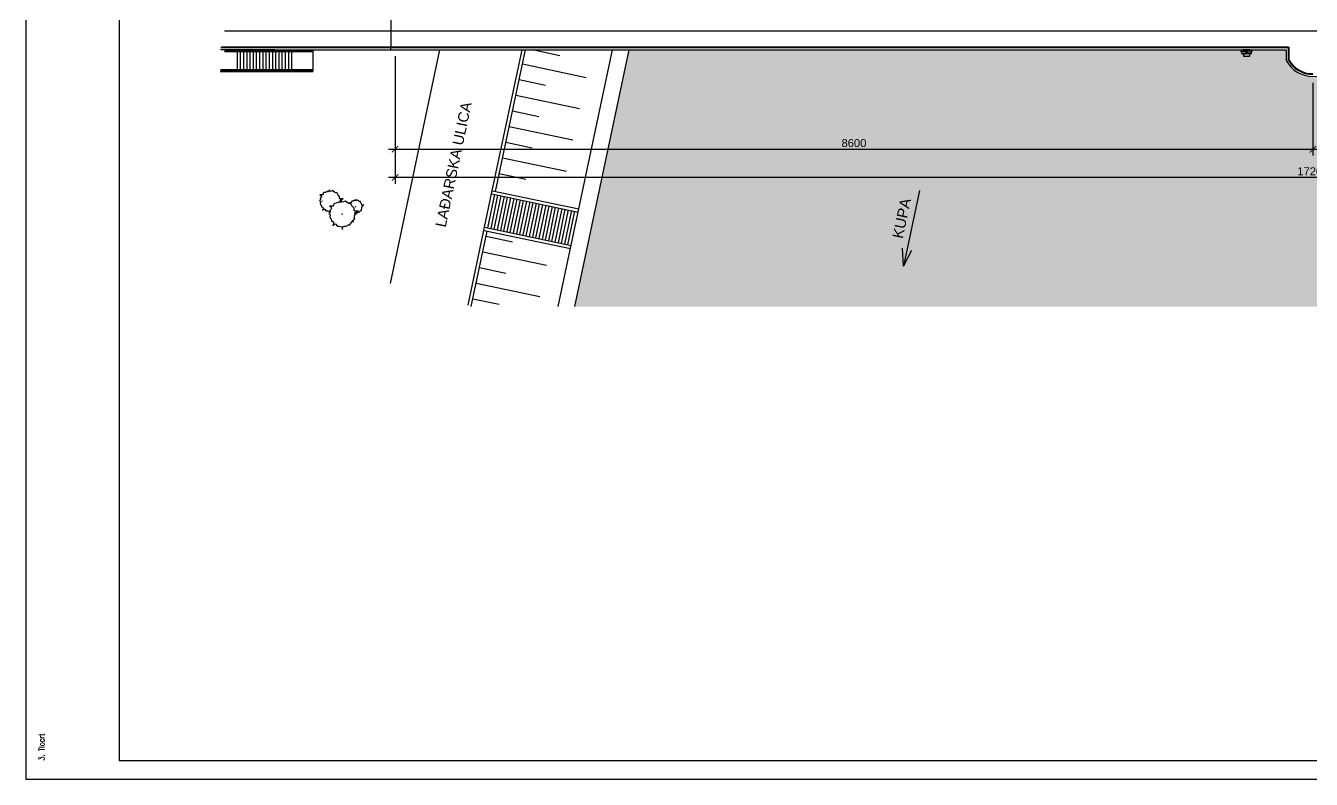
# Model space of a CAD drawing. Header units: millimetres. Extents: x -220 to 35592, y 35 to 30950.
# Drawn here: x 3503 to 15549, y 16250 to 23316 of the extents above; entities that cross this region are included whole.
import ezdxf

# ---------------------------------------------------------------- set-up
doc = ezdxf.new("R2010")
doc.units = ezdxf.units.MM
doc.header["$LTSCALE"] = 350
doc.header["$MEASUREMENT"] = 0
doc.header["$PDSIZE"] = 35
doc.layers.add('050', color=132, linetype='Continuous', lineweight=50)
for name, color, linetype in [('BETON', 7, 'Continuous'), ('BETON tanko', 40, 'Continuous'), ('FILE', 8, 'Continuous'), ('POM', 9, 'Continuous'), ('SRAFURA', 8, 'Continuous'), ('Tekst', 3, 'Continuous'), ('Užad', 2, 'Continuous')]:
    doc.layers.add(name, color=color, linetype=linetype)
doc.styles.add('KOTE', font='ROMANS.shx', dxfattribs={"width": 0.7})
doc.styles.get("Standard").update_dxf_attribs({"font": 'ARIAL.TTF'})
doc.dimstyles.new('M1-350', dxfattribs={"dimscale": 30, "dimtxt": 2.5, "dimasz": 2, "dimexe": 2, "dimexo": 2, "dimtad": 1, "dimdec": 0, "dimzin": 9, "dimtxsty": 'Standard', "dimblk": 'ARCHTICK', "dimcen": 2.5, "dimdle": 2, "dimadec": 0, "dimazin": 2, "dimtfac": 1, "dimtdec": 0, "dimtmove": 0, "dimatfit": 2, "dimldrblk": 'ARCHTICK', "dimfxl": 0, "dimfrac": 2, "dimarcsym": 0})
pattern_1 = [(0, (0, 0), (6.25, 12.5), [0, -12.5])]

# ---------------------------------------------------------------- blocks, each defined once
blk = doc.blocks.new('A$C4925741B')
at = {"layer": 'POM'}
for points in [[(-13.55123033952259, 483.6173585748402), (-10.02123033953831, 487.4953585748517), (-11.85323033953318, 497.6673585748576), (-9.411230339523172, 504.7093585748589), (1.5747696604667, 510.1873585748617), (13.78076966045774, 514.8813585748649), (2.794769660467864, 514.0993585748583), (-12.46323033953377, 514.0993585748583), (-17.95523033953214, 518.7933585748615), (-19.17723033954098, 536.7893585748607), (-25.27923033952538, 543.831358574862), (-35.65523033952923, 554.7853585748453), (-37.4872303395241, 560.2633585748481), (-36.87723033953807, 568.0873585748413), (-49.08323033952911, 571.9993585748525), (-55.18723033953574, 568.8693585748479), (-62.50923033953586, 573.5653585748441), (-82.65123033952841, 589.9953585748517), (-91.19523033952282, 587.6493585748467), (-102.1812303395418, 582.9533585748504), (-110.7252303395362, 584.5193585748566), (-113.1672303395317, 598.6033585748592), (-118.0492303395295, 580.60735857486), (-125.9832303395378, 584.5193585748566), (-133.3092303395242, 579.8233585748458), (-141.2432303395326, 580.60735857486), (-152.8392303395376, 573.5653585748441), (-164.4352303395281, 572.7813585748445), (-172.3692303395364, 565.7393585748432), (-172.3692303395364, 559.4813585748416), (-178.4732303395285, 552.4393585748549), (-189.459230339533, 550.8733585748632), (-202.8852303395397, 550.8733585748632), (-193.7312303395302, 546.1793585748455), (-187.6272303395381, 536.0073585748542), (-193.1212303395296, 525.8353585748628), (-199.2232303395285, 519.5753585748535), (-198.0032303395419, 510.1873585748617), (-199.8332303395291, 500.7973585748623), (-207.7692303395306, 496.1033585748592), (-200.4432303395297, 492.1913585748625), (-196.7832303395408, 481.2373585748501), (-199.2232303395285, 471.0653585748441), (-196.1712303395325, 459.3273585748466), (-189.459230339533, 454.6333585748434), (-187.6272303395381, 448.3733585748632), (-187.6272303395381, 440.54935857487), (-177.8612303395348, 435.8553585748523), (-172.979230339537, 429.595358574843), (-174.1992303395236, 415.511358574855), (-178.4732303395285, 405.339358574849), (-170.5392303395347, 413.1633585748568), (-162.6032303395332, 418.6413585748596), (-156.5012303395342, 417.0753585748535), (-149.177230339541, 409.2513585748602), (-140.0212303395383, 402.2093585748589), (-131.4772303395293, 401.4273585748524), (-111.3372303395299, 395.9493585748496), (-108.0732303395343, 384.7913585748538)], [(127.3307696604606, 381.1673585748576), (130.3067696604703, 380.3593585748677), (133.738769660471, 368.6213585748555), (135.264769660469, 380.3593585748677), (136.790769660467, 382.3153585748441), (142.1307696604636, 384.2713585748497), (147.8527696604724, 383.781358574859), (156.244769660465, 386.2273585748553), (161.2047696604714, 390.1393585748519), (167.6887696604681, 391.1173585748402), (170.7407696604641, 395.5193585748566), (176.4627696604584, 400.8973585748536), (176.8447696604708, 404.8113585748433), (178.7507696604589, 405.7893585748607), (185.616769660468, 404.3213585748526), (179.8947696604591, 411.1673585748576), (185.616769660468, 412.1453585748604), (187.5247696604638, 414.5913585748567), (189.8127696604643, 418.9913585748509), (191.3387696604623, 419.9693585748537), (189.4327696604742, 422.41535857485), (190.9567696604645, 434.6413585748451), (193.6267696604627, 437.5753585748535), (192.4827696604771, 443.9333585748464), (194.0087696604605, 448.3333585748551), (200.8747696604696, 451.7573585748542), (208.5047696604597, 454.6913585748625), (201.6387696604652, 454.2013585748427), (192.1027696604724, 454.2013585748427), (188.668769660464, 457.1353585748511), (187.9067696604616, 468.3853585748511), (184.09076966047, 472.7853585748599), (177.6067696604732, 479.6313585748358), (176.4627696604584, 483.0553585748639), (176.8447696604708, 487.9453585748488), (169.2147696604661, 490.3893585748519), (165.4007696604676, 488.4333585748609), (160.822769660459, 491.3673585748693), (148.2347696604702, 501.6373585748443), (142.8947696604737, 500.1713585748439), (136.0287696604646, 497.2373585748646), (130.686769660475, 498.2153585748529), (129.1627696604701, 507.0173585748489), (126.1107696604595, 495.7693585748566), (121.1507696604676, 498.2153585748529), (116.5747696604667, 495.2813585748445), (111.6147696604603, 495.7693585748566), (104.366769660468, 491.3673585748693), (97.1207696604688, 490.8793585748572), (92.16076966046239, 486.4773585748553), (92.16076966046239, 482.5653585748441), (88.3467696604639, 478.16535857485), (81.48076966046938, 477.1873585748472), (73.08876966047683, 477.1873585748472), (78.80876966047799, 474.2533585748679), (81.7167696604738, 469.4053585748552)]]:
    blk.add_lwpolyline(points, dxfattribs=at)
for points in [[(-183.6141083801922, 494.537358574853), (-185.4441083801939, 492.1913585748625), (-181.7821083801973, 492.1913585748625)], [(-0.7192303395422641, 503.659358574856), (-6.823230339534348, 481.16535857485), (-16.74123033953947, 486.0553585748494), (-25.8972303395276, 480.1873585748617), (-35.81523033953272, 481.16535857485), (-50.30923033953877, 472.3633585748539), (-64.80523033953796, 471.3853585748511), (-74.72323033952853, 462.581358574862), (-74.72323033952853, 454.7573585748542), (-82.35123033954005, 445.9553585748436), (-96.08323033952911, 443.9993585748525), (-112.8672303395288, 443.9993585748525), (-101.4252303395333, 438.1293585748426), (-93.79523033952864, 425.41535857485), (-100.6612303395232, 412.7013585748427), (-108.2912303395424, 404.8753585748709), (-106.7652303395298, 393.1393585748374), (-109.0532303395303, 381.4033585748621), (-118.9712303395354, 375.5353585748453), (-109.8172303395404, 370.6433585748528), (-105.2392303395318, 356.9513585748427), (-108.2912303395424, 344.2373585748501), (-104.4752303395362, 329.5653585748587), (-96.08323033952911, 323.6973585748565), (-93.79523033952864, 315.8733585748632), (-93.79523033952864, 306.0933585748498), (-81.58923033953761, 300.2233585748545), (-75.48523033953097, 292.3993585748613), (-77.01123033952899, 274.7953585748546), (-82.35123033954005, 262.0793585748397), (-72.43323033953493, 271.8613585748608), (-62.51523033952981, 278.7073585748512), (-54.88723033953283, 276.7513585748602), (-45.73123033953016, 266.9693585748537), (-34.2892303395347, 258.1673585748431), (-23.607230339534, 257.1893585748549), (1.568769660458202, 250.3433585748498), (8.434769660467282, 226.8693585748624), (11.48676966046332, 250.3433585748498), (14.53876966045937, 254.2553585748465), (25.21876966046693, 258.1673585748431), (36.66276966047008, 257.1893585748549), (53.44676966046973, 262.0793585748397), (63.3647696604603, 269.9053585748552), (76.33276966046833, 271.8613585748608), (82.43676966047497, 280.6633585748568), (93.88076966046356, 291.4213585748439), (94.642769660466, 299.2453585748372), (98.45876966045762, 301.2013585748573), (112.1907696604612, 298.2673585748489), (100.7467696604581, 311.9613585748521), (112.1907696604612, 313.9173585748576), (116.0047696604597, 318.8073585748425), (120.5827696604683, 327.6093585748386), (123.6347696604644, 329.5653585748587), (119.8187696604728, 334.4553585748581), (122.8707696604688, 358.9073585748483), (128.2107696604653, 364.775358574836), (125.9227696604648, 377.4913585748509), (128.9747696604754, 386.2933585748615), (142.7067696604645, 393.1393585748374), (157.9647696604661, 399.0073585748542), (144.2327696604625, 398.0293585748514), (125.1607696604624, 398.0293585748514), (118.2947696604679, 403.8973585748536), (116.7687696604698, 426.3933585748528), (109.1387696604652, 435.1953585748488), (96.16876966046402, 448.8893585748519), (93.88076966046356, 455.7353585748569), (94.642769660466, 465.5153585748558), (79.38476966046437, 470.4073585748483), (71.7567696604674, 466.493358574844), (62.60076966046472, 472.3633585748539), (37.42476966045797, 492.9013585748544), (26.74476966046495, 489.967358574846), (13.0127696604759, 484.0993585748583), (2.330769660460646, 486.0553585748494)], [(6.146769660466816, 373.5793585748688), (3.856769660473219, 370.6433585748528), (8.434769660467282, 370.6433585748528)], [(132.5947696604708, 441.9773585748553), (131.4507696604705, 440.5093585748618), (133.738769660471, 440.5093585748618)]]:
    blk.add_lwpolyline(points, close=True, dxfattribs=at)
blk = doc.blocks.new('_ArchTick')
at = {"layer": '050', "color": 0, "const_width": 0.15}
blk.add_lwpolyline([(-0.5, -0.5), (0.5, 0.5)], dxfattribs=at)
blk = doc.blocks.new('*D29')
at = {"layer": 'Defpoints', "color": 0}
for p in [(6963.482539322745, 23090.6526267209), (15563.48253932277, 22840.69015004479), (15563.48253932277, 22157.72464746407)]:
    blk.add_point(p, dxfattribs=at)
at = {"layer": 'POM', "color": 0, "lineweight": -2}
for p, q in [((6963.482539322745, 23030.6526267209), (6963.482539322745, 22097.72464746407)), ((15563.48253932277, 22780.69015004479), (15563.48253932277, 22097.72464746407)), ((6903.482539322745, 22157.72464746407), (15623.48253932277, 22157.72464746407))]:
    blk.add_line(p, q, dxfattribs=at)
at = {"layer": 'POM', "color": 0, "lineweight": -2, "xscale": 60, "yscale": 60, "zscale": 60, "rotation": 180}
blk.add_blockref('_ArchTick', (6963.482539322745, 22157.72464746407), dxfattribs=at)
at = {"layer": 'POM', "color": 0, "lineweight": -2, "xscale": 60, "yscale": 60, "zscale": 60}
blk.add_blockref('_ArchTick', (15563.48253932277, 22157.72464746407), dxfattribs=at)
at = {"layer": 'POM', "color": 0, "insert": (11263.48253932276, 22214.7676215432), "char_height": 75, "attachment_point": 5}
blk.add_mtext('8600', dxfattribs=at)
blk = doc.blocks.new('*D30')
at = {"layer": 'Defpoints', "color": 0}
for p in [(24163.48253932277, 23090.65262672094), (15563.48253932277, 22840.69015004479), (24163.48253932277, 22157.72464746407)]:
    blk.add_point(p, dxfattribs=at)
at = {"layer": 'POM', "color": 0, "lineweight": -2}
for p, q in [((24163.48253932277, 23030.65262672094), (24163.48253932277, 22097.72464746407)), ((15563.48253932277, 22780.69015004479), (15563.48253932277, 22097.72464746407)), ((15503.48253932277, 22157.72464746407), (24223.48253932277, 22157.72464746407))]:
    blk.add_line(p, q, dxfattribs=at)
at = {"layer": 'POM', "color": 0, "lineweight": -2, "xscale": 60, "yscale": 60, "zscale": 60, "rotation": 180}
blk.add_blockref('_ArchTick', (15563.48253932277, 22157.72464746407), dxfattribs=at)
at = {"layer": 'POM', "color": 0, "lineweight": -2, "xscale": 60, "yscale": 60, "zscale": 60}
blk.add_blockref('_ArchTick', (24163.48253932277, 22157.72464746407), dxfattribs=at)
at = {"layer": 'POM', "color": 0, "insert": (19728.53408347752, 22214.7676215432), "char_height": 75, "attachment_point": 5}
blk.add_mtext('8600', dxfattribs=at)
blk = doc.blocks.new('*D31')
at = {"layer": 'Defpoints', "color": 0}
for p in [(6963.482539322745, 22564.18863709249), (24163.48253932277, 22564.18863709251), (6963.482539322745, 21892.98965333955)]:
    blk.add_point(p, dxfattribs=at)
at = {"layer": 'POM', "color": 0, "lineweight": -2}
for p, q in [((6963.482539322745, 22504.18863709249), (6963.482539322745, 21832.98965333955)), ((24163.48253932277, 22504.18863709251), (24163.48253932277, 21832.98965333955)), ((24223.48253932277, 21892.98965333955), (6903.482539322745, 21892.98965333955))]:
    blk.add_line(p, q, dxfattribs=at)
at = {"layer": 'POM', "color": 0, "lineweight": -2, "xscale": 60, "yscale": 60, "zscale": 60, "rotation": 180}
blk.add_blockref('_ArchTick', (6963.482539322745, 21892.98965333955), dxfattribs=at)
at = {"layer": 'POM', "color": 0, "lineweight": -2, "xscale": 60, "yscale": 60, "zscale": 60}
blk.add_blockref('_ArchTick', (24163.48253932277, 21892.98965333955), dxfattribs=at)
at = {"layer": 'POM', "color": 0, "insert": (15563.48253932275, 21950.03262741868), "char_height": 75, "attachment_point": 5}
blk.add_mtext('17200', dxfattribs=at)

msp = doc.modelspace()

# ---------------------------------------------------------------- hatches: boundary and pattern name
at = {"layer": 'POM'}
h = msp.add_hatch(dxfattribs=at)
h.set_pattern_fill('DOTS', color=256, scale=200, style=0)
h.set_pattern_definition(pattern_1)
edge = h.paths.add_edge_path()
edge.add_arc((6929.482539322795, 23111.65262672158), 4, 0, 360)
h = msp.add_hatch(dxfattribs=at)
h.set_pattern_fill('DOTS', color=256, scale=200, style=0)
h.set_pattern_definition(pattern_1)
edge = h.paths.add_edge_path()
edge.add_arc((7529.482539322795, 23111.65262672154), 4, 0, 360)
h = msp.add_hatch(dxfattribs=at)
h.set_pattern_fill('DOTS', color=256, scale=200, style=0)
h.set_pattern_definition(pattern_1)
edge = h.paths.add_edge_path()
edge.add_arc((8129.482539322795, 23111.65262672149), 4, 0, 360)
h = msp.add_hatch(dxfattribs=at)
h.set_pattern_fill('DOTS', color=256, scale=200, style=0)
h.set_pattern_definition(pattern_1)
edge = h.paths.add_edge_path()
edge.add_arc((8729.482539322795, 23111.65262672145), 4, 0, 360)
h = msp.add_hatch(dxfattribs=at)
h.set_pattern_fill('DOTS', color=256, scale=200, style=0)
h.set_pattern_definition(pattern_1)
edge = h.paths.add_edge_path()
edge.add_arc((9329.482539322795, 23111.65262672141), 4, 0, 360)
h = msp.add_hatch(dxfattribs=at)
h.set_pattern_fill('DOTS', color=256, scale=200, style=0)
h.set_pattern_definition(pattern_1)
edge = h.paths.add_edge_path()
edge.add_arc((9929.482539322795, 23111.65262672136), 4, 0, 360)
h = msp.add_hatch(dxfattribs=at)
h.set_pattern_fill('DOTS', color=256, scale=200, style=0)
h.set_pattern_definition(pattern_1)
edge = h.paths.add_edge_path()
edge.add_arc((10529.48253932279, 23111.65262672132), 4, 0, 360)
h = msp.add_hatch(dxfattribs=at)
h.set_pattern_fill('DOTS', color=256, scale=200, style=0)
h.set_pattern_definition(pattern_1)
edge = h.paths.add_edge_path()
edge.add_arc((11129.48253932279, 23111.65262672128), 4, 0, 360)
h = msp.add_hatch(dxfattribs=at)
h.set_pattern_fill('DOTS', color=256, scale=200, style=0)
h.set_pattern_definition(pattern_1)
edge = h.paths.add_edge_path()
edge.add_arc((11729.48253932279, 23111.65262672124), 4, 0, 360)
h = msp.add_hatch(dxfattribs=at)
h.set_pattern_fill('DOTS', color=256, scale=200, style=0)
h.set_pattern_definition(pattern_1)
edge = h.paths.add_edge_path()
edge.add_arc((12329.48253932279, 23111.65262672119), 4, 0, 360)
h = msp.add_hatch(dxfattribs=at)
h.set_pattern_fill('DOTS', color=256, scale=200, style=0)
h.set_pattern_definition(pattern_1)
edge = h.paths.add_edge_path()
edge.add_arc((12929.48253932279, 23111.65262672115), 4, 0, 360)
h = msp.add_hatch(dxfattribs=at)
h.set_pattern_fill('DOTS', color=256, scale=200, style=0)
h.set_pattern_definition(pattern_1)
edge = h.paths.add_edge_path()
edge.add_arc((13529.48253932279, 23111.6526267211), 4, 0, 360)
h = msp.add_hatch(dxfattribs=at)
h.set_pattern_fill('DOTS', color=256, scale=200, style=0)
h.set_pattern_definition(pattern_1)
edge = h.paths.add_edge_path()
edge.add_arc((14129.48253932279, 23111.65262672106), 4, 0, 360)
h = msp.add_hatch(dxfattribs=at)
h.set_pattern_fill('DOTS', color=256, scale=200, style=0)
h.set_pattern_definition(pattern_1)
edge = h.paths.add_edge_path()
edge.add_arc((14729.48253932279, 23111.65262672102), 4, 0, 360)
at = {"layer": 'Užad'}
h = msp.add_hatch(dxfattribs=at)
h.set_pattern_fill('DOTS', color=256, scale=600, style=0)
h.set_pattern_definition([(0, (0, 0), (18.75, 37.5), [0, -37.5])])
edge = h.paths.add_edge_path()
edge.add_line((8649.041148755807, 20681.93405192852), (19610.60971050083, 20681.93405192852))
edge.add_line((19610.60971050083, 20681.93405192852), (20117.41591964896, 23090.6526267209))
edge.add_line((20117.41591964896, 23090.65262672094), (15813.48253932277, 23090.65262672094))
edge.add_line((15813.48253932276, 23090.65262672093), (15813.48253932276, 22990.65262672093))
edge.add_arc((15563.48253932277, 23124.05685048407), 283.3667004392756, 208.0851344091112, 331.91486559088656, ccw=False)
edge.add_line((15313.48253932277, 22990.65262672094), (15313.48253932277, 23090.65262672094))
edge.add_line((15313.48253932277, 23090.65262672094), (9155.847357903933, 23090.65262672092))
edge.add_line((9155.847357903933, 23090.65262672092), (8649.041148755807, 20681.93405192852))
h.paths.add_polyline_path([(15407.26664573476, 22007.0756014978), (15719.69843291075, 22007.0756014978), (15719.69843291075, 21892.98965333955), (15407.26664573476, 21892.98965333955)], flags=24)
h.paths.add_polyline_path([(19597.87241908462, 22271.81059562232), (19859.19574787043, 22271.81059562232), (19859.19574787043, 22157.72464746407), (19597.87241908462, 22157.72464746407)], flags=24)
h.paths.add_polyline_path([(11132.82087492985, 22271.81059562232), (11394.14420371566, 22271.81059562232), (11394.14420371566, 22157.72464746407), (11132.82087492985, 22157.72464746407)], flags=24)
h.paths.add_polyline_path([(11592.78179881718, 21314.75766107703), (11679.7119294532, 21725.858166342), (11828.13522875666, 21694.47300229419), (11741.20509812064, 21283.37249702922)], flags=24)
h.paths.add_polyline_path([(17698.657902816, 22957.2641546882), (17698.657902816, 23104.04109875369), (17812.74385097426, 23104.04109875369), (17812.74385097426, 22957.2641546882)], flags=9)

# ---------------------------------------------------------------- linework, layer by layer
at = {"layer": 'BETON'}
for points in [[(3502.553681344019, 16249.65052281165), (35591.62169215086, 16249.65052281165), (35591.62169215086, 30949.65052281165), (3502.553681344019, 30949.65052281165)], [(4377.553681344019, 16424.65052281165), (35416.62169215086, 16424.65052281165), (35416.62169215086, 30774.65052281165), (4377.553681344019, 30774.65052281165)]]:
    msp.add_lwpolyline(points, close=True, dxfattribs=at)
at = {"layer": 'BETON tanko'}
for p, q in [((6923.482539322744, 24515.65262672034), (6923.482539322746, 23115.65262672152)), ((27803.33475032198, 23265.65262672049), (5364.472883266135, 23265.65262672002)), ((6920.571005190199, 20898.72043844511), (7384.070682353809, 23090.65262672094)), ((6923.482539322745, 23090.6526267209), (6923.482539322746, 23107.65262672152)), ((7867.836653394359, 21739.59045108722), (8154.628647790436, 23090.65262672092)), ((11878.31371912316, 21771.00758009744), (11728.30391809746, 21061.59756834243)), ((7647.82243864231, 20693.91990438574), (7803.032683278656, 21426.21899383229)), ((11728.30391809746, 21061.59756834243), (11717.99606807839, 21230.56572589117)), ((11728.30391809746, 21061.59756834243), (11806.12997960722, 21211.92918240717))]:
    msp.add_line(p, q, dxfattribs=at)
for points in [[(14972.48253932276, 23080.71355667705), (14972.48253932276, 23090.69015004479), (14912.48253932276, 23090.69015004479), (14912.48253932276, 23080.71355667705)], [(14912.48253932276, 23050.71355667705), (14912.48253932276, 23030.69015004479), (14972.48253932276, 23030.69015004479), (14972.48253932276, 23050.71355667705)]]:
    msp.add_lwpolyline(points, dxfattribs=at)
at = {"layer": 'POM'}
for p, q in [((5835.58664166807, 23090.65262672088), (5327.597298785274, 23090.65262672097)), ((15330.48253932277, 23107.65262672098), (5331.453075098245, 23107.65262672162)), ((15334.48253932277, 23115.65262672098), (5337.141544260601, 23115.65262672162)), ((5363.80438152436, 23072.65262672094), (6183.482539322726, 23072.65262672094)), ((5365.490122529208, 23080.65262672094), (6183.482539322726, 23080.65262672094)), ((5483.482539322733, 23090.65262672096), (5483.482539322733, 23080.65262672094)), ((5483.482539322733, 23072.65262672094), (5483.482539322733, 22905.65262672096)), ((5513.482539322733, 23090.65262672096), (5513.482539322733, 23080.65262672094)), ((5513.482539322729, 23072.65262672094), (5513.482539322729, 22905.65262672096)), ((5543.482539322733, 23090.65262672096), (5543.482539322733, 23080.65262672094)), ((5543.482539322729, 23072.65262672094), (5543.482539322729, 22905.65262672096)), ((5573.482539322733, 23090.65262672096), (5573.482539322733, 23080.65262672094)), ((5573.482539322729, 23072.65262672094), (5573.482539322729, 22905.65262672096)), ((5603.482539322733, 23090.65262672096), (5603.482539322733, 23080.65262672094)), ((5603.482539322729, 23072.65262672094), (5603.482539322729, 22905.65262672096)), ((5633.482539322733, 23090.65262672096), (5633.482539322733, 23080.65262672094)), ((5633.482539322729, 23072.65262672094), (5633.482539322733, 22905.65262672096)), ((5663.482539322733, 23090.65262672096), (5663.482539322733, 23080.65262672094)), ((5663.482539322729, 23072.65262672094), (5663.482539322733, 22905.65262672096)), ((5693.482539322733, 23090.65262672096), (5693.482539322733, 23080.65262672094)), ((5693.482539322729, 23072.65262672094), (5693.482539322733, 22905.65262672096)), ((5723.482539322733, 23090.65262672096), (5723.482539322733, 23080.65262672094)), ((5723.482539322729, 23072.65262672094), (5723.482539322733, 22905.65262672096)), ((5753.482539322733, 23090.65262672096), (5753.482539322733, 23080.65262672094)), ((5753.482539322729, 23072.65262672094), (5753.482539322733, 22905.65262672096)), ((5783.482539322733, 23090.65262672095), (5783.482539322733, 23080.65262672094)), ((5783.482539322737, 23072.65262672094), (5783.482539322729, 22905.65262672096)), ((5813.482539322733, 23090.65262672095), (5813.482539322737, 23080.65262672094)), ((5813.482539322737, 23072.65262672094), (5813.482539322729, 22905.65262672096)), ((5835.586641668077, 23090.65262672097), (9155.847357903933, 23090.65262672092)), ((5843.482539322733, 23090.65262672095), (5843.482539322733, 23080.65262672094)), ((5843.482539322737, 23072.65262672094), (5843.482539322733, 22905.65262672096)), ((5873.482539322733, 23090.65262672095), (5873.482539322733, 23080.65262672094)), ((5873.482539322737, 23072.65262672094), (5873.482539322733, 22905.65262672096)), ((5903.482539322733, 23090.65262672095), (5903.482539322729, 23080.65262672094)), ((5903.482539322733, 23072.65262672094), (5903.482539322733, 22905.65262672096)), ((5933.482539322733, 23090.65262672095), (5933.482539322729, 23080.65262672094)), ((5933.482539322733, 23072.65262672094), (5933.482539322733, 22905.65262672096)), ((5963.482539322733, 23090.65262672095), (5963.482539322729, 23080.65262672094)), ((5963.482539322737, 23072.65262672094), (5963.482539322733, 22905.65262672096)), ((5993.482539322733, 23090.65262672096), (5993.482539322729, 23080.65262672094)), ((5993.482539322729, 23072.65262672094), (5993.482539322737, 22905.65262672096)), ((6193.482539322746, 23090.65262672096), (6193.482539322746, 22887.65262672096)), ((7905.156720851961, 21762.39498798606), (8184.62864659043, 23090.65262672092)), ((8264.455389745202, 23090.65262672092), (8508.553832741547, 23037.72112352982)), ((8492.88939853742, 20681.93405192852), (8999.695607685546, 23090.65262672092)), ((8649.041148755807, 20681.93405192852), (9155.847357903933, 23090.65262672092)), ((9155.847357903933, 23090.65262672092), (15313.48253932277, 23090.65262672094)), ((14892.48253932276, 23080.71355667705), (14892.48253932276, 23076.81596176674)), ((14892.48253932276, 23080.71355667705), (14937.48253932276, 23080.71355667705)), ((14898.48253932276, 23059.02998812989), (14892.48253932276, 23076.81596176674)), ((14892.48253932276, 23076.81596176674), (14937.48253932276, 23076.81596176674)), ((14898.48253932276, 23059.02998812989), (14898.48253932276, 23050.71355667705)), ((14898.48253932276, 23059.02998812989), (14931.48253932276, 23059.02998812989)), ((14898.48253932276, 23050.71355667705), (14931.48253932276, 23050.71355667705)), ((14931.48253932276, 23059.02998812989), (14937.48253932276, 23076.81596176674)), ((14931.48253932276, 23059.02998812989), (14931.48253932276, 23050.71355667705)), ((14953.48253932276, 23057.19015004479), (14931.48253932276, 23057.19015004479)), ((14951.74178719293, 23064.19015004479), (14933.22329145259, 23064.19015004479)), ((14937.48253932276, 23080.71355667705), (14937.48253932276, 23076.81596176674)), ((14992.48253932276, 23080.71355667705), (14947.48253932276, 23080.71355667705)), ((14947.48253932276, 23080.71355667705), (14947.48253932276, 23076.81596176674)), ((14992.48253932276, 23076.81596176674), (14947.48253932276, 23076.81596176674)), ((14953.48253932276, 23059.02998812989), (14947.48253932276, 23076.81596176674)), ((14986.48253932276, 23059.02998812989), (14953.48253932276, 23059.02998812989)), ((14953.48253932276, 23059.02998812989), (14953.48253932276, 23050.71355667705)), ((14986.48253932276, 23050.71355667705), (14953.48253932276, 23050.71355667705)), ((14986.48253932276, 23059.02998812989), (14992.48253932276, 23076.81596176674)), ((14986.48253932276, 23059.02998812989), (14986.48253932276, 23050.71355667705)), ((14992.48253932276, 23080.71355667705), (14992.48253932276, 23076.81596176674)), ((15313.48253932277, 23090.65262672094), (15313.48253932277, 22990.65262672094)), ((15330.48253932277, 23107.65262672098), (15330.48253932277, 22997.08768426506)), ((15338.48253932277, 23111.65262672098), (15338.48253932277, 22997.08768426506)), ((5324.821620787241, 22887.65262672096), (6193.482539322747, 22887.65262672096)), ((5326.928797043304, 22897.65262672097), (6183.482539322727, 22897.65262672098)), ((5328.614538048153, 22905.65262672097), (6183.482539322726, 22905.65262672098)), ((5483.482539322733, 22897.65262672096), (5483.482539322733, 22887.65262672096)), ((5513.482539322733, 22897.65262672096), (5513.482539322733, 22887.65262672096)), ((5543.482539322733, 22897.65262672096), (5543.482539322733, 22887.65262672096)), ((5573.482539322733, 22897.65262672096), (5573.482539322733, 22887.65262672096)), ((5603.482539322733, 22897.65262672096), (5603.482539322733, 22887.65262672096)), ((5633.482539322733, 22897.65262672096), (5633.482539322733, 22887.65262672096)), ((5663.482539322737, 22897.65262672096), (5663.482539322733, 22887.65262672096)), ((5693.482539322737, 22897.65262672096), (5693.482539322733, 22887.65262672096)), ((5723.482539322737, 22897.65262672096), (5723.482539322733, 22887.65262672096)), ((5753.482539322737, 22897.65262672096), (5753.482539322733, 22887.65262672096)), ((5783.482539322733, 22897.65262672096), (5783.482539322733, 22887.65262672096)), ((5813.482539322733, 22897.65262672096), (5813.482539322733, 22887.65262672096)), ((5843.482539322733, 22897.65262672096), (5843.482539322733, 22887.65262672096)), ((5873.482539322737, 22897.65262672096), (5873.482539322733, 22887.65262672096)), ((5903.482539322737, 22897.65262672096), (5903.482539322733, 22887.65262672096)), ((5933.482539322737, 22897.65262672096), (5933.482539322733, 22887.65262672096)), ((5963.482539322737, 22897.65262672096), (5963.482539322733, 22887.65262672096)), ((5993.482539322739, 22897.65262672096), (5993.482539322736, 22887.65262672095)), ((8156.494804641601, 22956.93976673775), (8753.601011220517, 22831.30569051897)), ((8125.610297393381, 22810.15370741318), (8372.769400742784, 22758.15021911204)), ((8094.725790145179, 22663.36764808861), (8691.831996724095, 22537.73357186983)), ((8063.84128289695, 22516.58158876405), (8311.000386246353, 22464.5781004629)), ((8032.956775648767, 22369.79552943948), (8630.062982227691, 22244.1614532207)), ((8002.072268400547, 22223.00947011491), (8249.23137174995, 22171.00598181377)), ((7971.187761152345, 22076.22341079034), (8568.29396773127, 21950.58933457156)), ((7940.303253904125, 21929.43735146577), (8187.462357253518, 21877.43386316463)), ((7816.765224911273, 21342.2931141675), (8063.924328260675, 21290.28962586636)), ((7785.880717663071, 21195.50705484294), (8382.986924241995, 21069.87297862416)), ((7754.996210414842, 21048.72099551837), (8002.155313764244, 20996.71750721724)), ((7724.111703166649, 20901.9349361938), (8321.217909745574, 20776.30085997502)), ((7693.22719591842, 20755.14887686925), (7940.386299267822, 20703.14538856811))]:
    msp.add_line(p, q, dxfattribs=at)
for centre in [(5348.374066626762, 23111.6526267216), (5655.490646412982, 23111.6526267216), (5992.486592867888, 23111.65262672161), (6183.482539322726, 23076.65262672094), (6329.482539322795, 23111.65262672162), (6929.482539322795, 23111.65262672158), (7529.482539322795, 23111.65262672154), (8129.482539322795, 23111.65262672149), (8729.482539322795, 23111.65262672145), (9329.482539322795, 23111.65262672141), (9929.482539322795, 23111.65262672136), (10529.48253932279, 23111.65262672132), (11129.48253932279, 23111.65262672128), (11729.48253932279, 23111.65262672124), (12329.48253932279, 23111.65262672119), (12929.48253932279, 23111.65262672115), (13529.48253932279, 23111.6526267211), (14129.48253932279, 23111.65262672106), (14729.48253932279, 23111.65262672102), (15334.48253932277, 23111.65262672098), (6183.482539322726, 22901.65262672098), (15334.48253932277, 22997.08768426506), (15430.59289240794, 22898.41441078656)]:
    msp.add_circle(centre, 4, dxfattribs=at)
for centre, radius, start, end in [((14942.48253932276, 23060.69015004479), 7.95, 26.11993354035322, 153.8800664596468), ((14942.48253932276, 23060.69015004479), 7.95, 206.1199335403532, 333.8800664596467), ((14942.48253932276, 23060.69015004479), 3.805, 66.90304001365723, 113.0969599863428), ((14942.48253932276, 23060.69015004479), 3.805, 246.9030400136572, 293.0969599863428), ((15563.48253932277, 23124.05685048407), 283.3667004392756, 208.0851344091112, 331.9148655908866), ((15564.99447055723, 23125.6034104196), 267.4175345042786, 208.7233402570398, 269.6760581151366), ((15561.92250153406, 23122.33381180081), 256.1484124012579, 209.2721969549418, 270.3489544710526)]:
    msp.add_arc(centre, radius, start, end, dxfattribs=at)
at = {"layer": 'SRAFURA'}
for p, q in [((7803.032683278656, 21426.21899383229), (7867.836653394359, 21739.59045108722)), ((7833.053929280779, 21419.90237634137), (7897.857899396482, 21733.2738335963)), ((7863.075175282902, 21413.58575885045), (7927.879145398605, 21726.95721610538)), ((7868.919632074838, 21739.36258705803), (8679.493274132165, 21568.81391480317)), ((7875.09653352448, 21768.71979892294), (8685.670175581807, 21598.17112666808)), ((7893.096421285025, 21407.26914135953), (7957.900391400728, 21720.64059861446)), ((7923.117667287148, 21400.9525238686), (7987.921637402851, 21714.32398112354)), ((7953.138913289273, 21394.63590637768), (8017.942883404976, 21708.00736363262)), ((7983.160159291396, 21388.31928888676), (8047.964129407099, 21701.6907461417)), ((8013.181405293519, 21382.00267139584), (8077.985375409222, 21695.37412865078)), ((8043.202651295642, 21375.68605390492), (8108.006621411345, 21689.05751115986)), ((8073.223897297765, 21369.369436414), (8138.027867413468, 21682.74089366894)), ((8103.245143299888, 21363.05281892308), (8168.049113415591, 21676.42427617802)), ((8133.266389302011, 21356.73620143216), (8198.070359417714, 21670.10765868709)), ((8163.287635304134, 21350.41958394124), (8228.091605419837, 21663.79104119617)), ((8193.308881306257, 21344.10296645032), (8258.11285142196, 21657.47442370525)), ((8223.330127308382, 21337.7863489594), (8288.134097424085, 21651.15780621433)), ((8253.351373310505, 21331.46973146848), (8318.155343426208, 21644.84118872341)), ((8283.372619312628, 21325.15311397756), (8348.17658942833, 21638.52457123249)), ((8313.39386531475, 21318.83649648664), (8378.197835430454, 21632.20795374157)), ((8343.415111316874, 21312.51987899571), (8408.219081432577, 21625.89133625065)), ((8373.436357318997, 21306.20326150479), (8438.2403274347, 21619.57471875973)), ((8403.45760332112, 21299.88664401387), (8468.261573436823, 21613.25810126881)), ((8433.478849323243, 21293.57002652295), (8498.282819438946, 21606.94148377789)), ((8463.500095325366, 21287.25340903203), (8528.304065441069, 21600.62486628697)), ((8493.52134132749, 21280.93679154111), (8558.325311443194, 21594.30824879605)), ((8523.542587329614, 21274.62017405019), (8588.346557445317, 21587.99163130512)), ((8553.563833331737, 21268.30355655927), (8618.36780344744, 21581.6750138142)), ((8583.58507933386, 21261.98693906835), (8648.389049449563, 21575.35839632328)), ((7677.822437442304, 20681.93405192852), (7826.915969156493, 21390.53697103049)), ((7796.855781829014, 21396.86178196737), (8607.42942388634, 21226.31310971252)), ((7803.032683278656, 21426.21899383229), (8613.606325335983, 21255.67032157743))]:
    msp.add_line(p, q, dxfattribs=at)

# ---------------------------------------------------------------- block references
at = {"layer": 'POM'}
msp.add_blockref('A$C4925741B', (6461.994045808817, 21178.11301814745), dxfattribs=at)

# ---------------------------------------------------------------- texts
at = {"layer": 'FILE', "style": 'KOTE', "width": 0.7}
msp.add_text('3. Tlocrt', height=52.5, rotation=90, dxfattribs=at).set_placement((3677.553681344019, 16424.65052281165))
at = {"layer": 'Tekst', "char_height": 100, "attachment_point": 1}
for s, insert, width, rotation in [('{\\fArial|b0|i0|c238|p34;LAĐARSKA ULICA}', (7338.969945978613, 21439.64585728329), 12960.7091, 78.11800307821946), ('{\\fArial|b0|i0|c238|p34;KUPA}', (11622.41300467071, 21334.04474586623), 12779.9995, 78.06028355776175)]:
    msp.add_mtext(s, dxfattribs=dict(at, insert=insert, width=width, rotation=rotation))

# ---------------------------------------------------------------- dimensions: what is measured, and where the dimension line sits
at = {"layer": 'POM'}
for base, p1, p2, picture, middle in [((15563.48253932277, 22157.72464746407), (6963.482539322745, 23090.6526267209), (15563.48253932277, 22840.69015004479), '*D29', (11263.48253932276, 22214.7676215432)), ((6963.482539322745, 21892.98965333955), (24163.48253932277, 22564.18863709251), (6963.482539322745, 22564.18863709249), '*D31', (15563.48253932275, 21950.03262741868))]:
    dim = msp.add_linear_dim(base=base, p1=p1, p2=p2, dimstyle='M1-350', dxfattribs=at)
    dim.commit()
    dim.dimension.update_dxf_attribs({"geometry": picture, "text_midpoint": middle})
dim = msp.add_linear_dim(base=(24163.48253932277, 22157.72464746407), p1=(15563.48253932277, 22840.69015004479), p2=(24163.48253932277, 23090.65262672094), dimstyle='M1-350', override={"dimtmove": 1}, dxfattribs=at)
dim.commit()
dim.dimension.update_dxf_attribs({"geometry": '*D30', "text_midpoint": (19728.53408347752, 22157.72464746407), "dimtype": 160})

doc.saveas('drawing.dxf')
